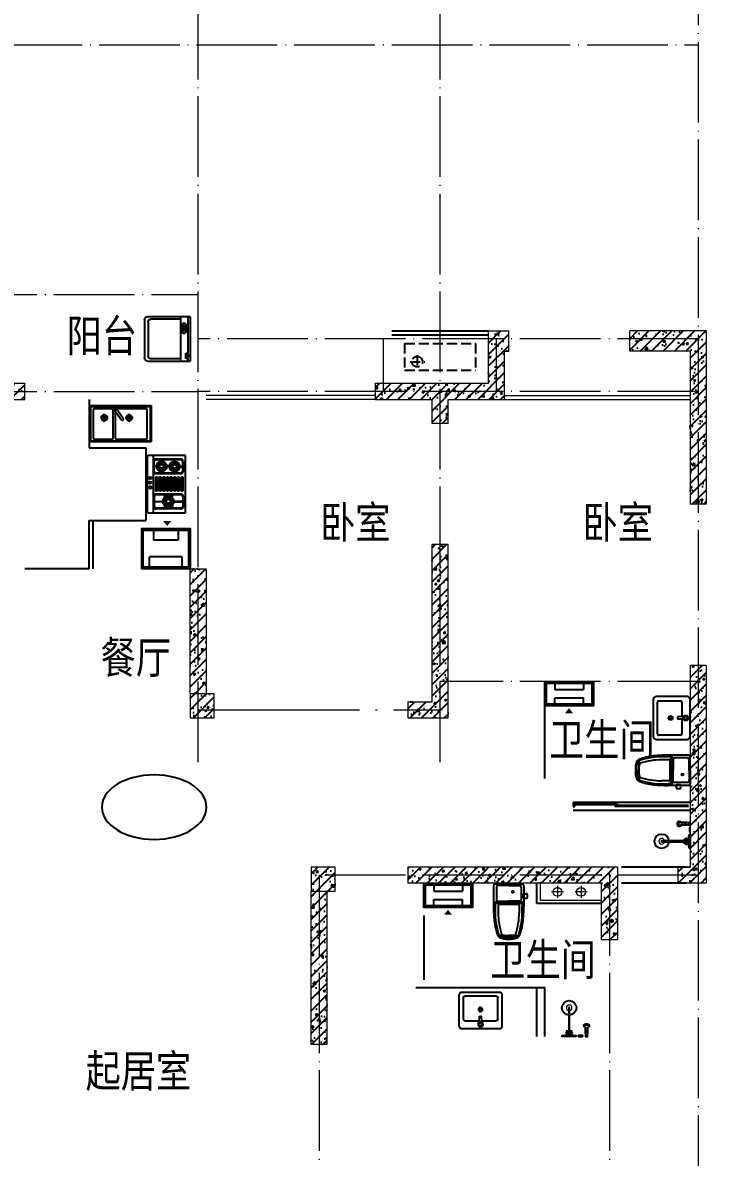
# Model space of a CAD drawing. Extents: x -23790 to 70590, y -14311 to 27269.
# Drawn here: x 51074 to 59549, y 5900 to 19973 of the extents above; entities that cross this region are included whole.
import ezdxf

# ---------------------------------------------------------------- set-up
doc = ezdxf.new("R2010")
doc.units = 0
doc.header["$LTSCALE"] = 1000
doc.header["$MEASUREMENT"] = 0
doc.linetypes.add('DASH', pattern=[0.35, 0.25, -0.1])
doc.linetypes.add('DOTE', pattern=[2.4200000000000004, 2, -0.2, 0.02, -0.2])
doc.layers.get('0').update_dxf_attribs({"linetype": 'CONTINUOUS'})
for name, color, linetype, lineweight in [('DOTE', 1, 'DOTE', 0), ('WALL', 255, 'CONTINUOUS', 20), ('五金', 136, 'CONTINUOUS', 9), ('固定家具线', 243, 'CONTINUOUS', 20), ('看线', 170, 'CONTINUOUS', 0)]:
    doc.layers.add(name, color=color, linetype=linetype, lineweight=lineweight)
for name, color, linetype in [('fd', 4, 'CONTINUOUS'), ('JJ', 8, 'CONTINUOUS'), ('KT', 8, 'CONTINUOUS'), ('pm-台阶', 163, 'CONTINUOUS'), ('RAIL', 163, 'CONTINUOUS'), ('T-DESW', 35, 'CONTINUOUS'), ('WINDOW', 4, 'CONTINUOUS'), ('家具', 8, 'CONTINUOUS')]:
    doc.layers.add(name, color=color, linetype=linetype)
doc.styles.add('Arial', font='ARIAL.TTF')
doc.styles.get("Standard").update_dxf_attribs({"font": 'GBENOR', "bigfont": 'GBCBIG'})
pattern_1 = [(45, (-2782303.074117394, -249001.3196146558), (-70.71067811865474, 70.71067811865476), []), (49.99999999999999, (-2782303.074117394, -249001.3196146558), (286.9040730403014, -25.10085399303804), [30, -330]), (355, (-2782303.074117394, -249001.3196146558), (-55.50053344520001, 300.8768534800047), [24, -264]), (100.4514, (-2782279.165445394, -249003.4113506558), (231.4037526856086, 275.7758168243814), [25.49607599999999, -280.4568447999998]), (46.18420000000001, (-2782303.074117394, -248921.3196146558), (426.8964194502578, -66.20760573160723), [45, -495]), (96.6356, (-2782267.499419393, -248926.8369374558), (373.8650822194813, 389.6471483601767), [38.24411519999996, -420.6851999999997]), (351.1842, (-2782303.074117394, -248921.3196146558), (373.8647780534509, 389.6474403701299), [36, -396]), (21, (-2782263.074117394, -248941.3196146558), (238.7628208473847, -161.0475562661355), [30, -330]), (326.0000000000001, (-2782263.074117394, -248941.3196146558), (97.32613276863269, 290.0600180187412), [24, -264]), (71.4514, (-2782243.177224194, -248954.7402570558), (336.089051432596, 129.012198683981), [25.496076, -280.4568448]), (37.50000000000001, (-2782303.074117394, -249001.3196146558), (4.863942126916267, 133.1575415325246), [0, -260.8, 0, -268, 0, -265]), (7.499999999999999, (-2782303.074117394, -249001.3196146558), (105.2278149768594, 157.7646847529441), [0, -152.8, 0, -254.8, 0, -101]), (327.5, (-2782392.274117394, -249001.3196146558), (213.5289744689636, -9.02194869375192), [0, -100, 0, -312, 0, -414]), (317.5, (-2782432.274117394, -249001.3196146558), (233.2744677369545, 40.04199293292706), [0, -130, 0, -207.2, 0, -294])]

# ---------------------------------------------------------------- blocks, each defined once
blk = doc.blocks.new('A$C0032228E')
at = {"layer": 'fd'}
blk.add_lwpolyline([(302.0509690956678, -0.001261509722098708, 100, 0, 0), (302.0509690956678, 61.97923990688287, 0, 0, 0)], format="xyseb", dxfattribs=at)
at = {"layer": '家具'}
for p, q in [((123.2627702299505, 372.3351253354922), (123.2627702299505, 295.3351253354922)), ((476.7333073511254, 295.3351253354922), (123.2627702299505, 295.3351253354922)), ((476.7333073511254, 372.3351253354922), (476.7333073511254, 295.3351253354922)), ((476.7333073511254, 189.3351253354922), (123.2627702299505, 189.3351253354922)), ((123.2627702299505, 112.3351253354922), (123.2627702299505, 189.3351253354922)), ((476.7333073511254, 112.3351253354922), (476.7333073511254, 189.3351253354922))]:
    blk.add_line(p, q, dxfattribs=at)
for points in [[(599.9980387906544, 392.3351253354922), (-0.00196120934560895, 392.3351253354922), (-0.00196120934560895, 92.3351253354922), (599.9980387906544, 92.3351253354922)], [(579.9980387906544, 372.3351253354922), (19.99803879065439, 372.3351253354922), (19.99803879065439, 112.3351253354922), (579.9980387906544, 112.3351253354922)]]:
    blk.add_lwpolyline(points, close=True, dxfattribs=at)
blk = doc.blocks.new('A$C6CE46E26')
at = {"layer": 'fd'}
blk.add_lwpolyline([(-0.001959714805707335, 283.7681710887118, 100, 0, 0), (61.97854170179926, 283.7681710887118, 0, 0, 0)], format="xyseb", dxfattribs=at)
at = {"layer": '家具'}
for p, q in [((112.3344271304086, 451.7349479740369), (239.3344271304086, 451.7349479740369)), ((239.3344271304086, 148.2644108528621), (239.3344271304086, 451.7349479740369)), ((445.3344271304086, 98.26441085286206), (445.3344271304086, 501.7349479740369)), ((572.3344271304086, 501.7349479740369), (445.3344271304086, 501.7349479740369)), ((112.3344271304086, 148.2644108528621), (239.3344271304086, 148.2644108528621)), ((572.3344271304086, 98.26441085286206), (445.3344271304086, 98.26441085286206))]:
    blk.add_line(p, q, dxfattribs=at)
for points in [[(592.3344271304086, -0.0003205764223821461), (592.3344271304086, 599.9996794032049), (92.33442713040859, 599.9996794032049), (92.33442713040859, -0.0003205764223821461)], [(572.3344271304086, 19.99967942357762), (572.3344271304086, 579.9996794032049), (112.3344271304086, 579.9996794032049), (112.3344271304086, 19.99967942357762)]]:
    blk.add_lwpolyline(points, close=True, dxfattribs=at)
blk = doc.blocks.new('A$C624F4EDD')
at = {"layer": 'KT', "linetype": 'DASH', "ltscale": 0.5}
for p, q in [((880.0008663218468, 329.9998122115503), (0.0008664336055517197, 329.9998122115503)), ((0.0008664336055517197, 329.9998122115503), (0.0008664336055517197, -0.0001877814647741616)), ((880.0008663218468, 329.9998122115503), (880.0008663218468, -0.0001877814647741616)), ((723.8489981023595, 185.5813080681182), (723.8489981023595, 17.03478084830567)), ((810.765813549282, 103.1893635445667), (627.5173917012289, 103.1893635445667)), ((880.0008663218468, -0.0001877814647741616), (0.0008664336055517197, -0.0001877814647741616))]:
    blk.add_line(p, q, dxfattribs=at)
at = {"layer": 'KT', "linetype": 'DASH', "ltscale": 0.5, "extrusion": (0, 0, -1)}
blk.add_ellipse((723.8489981023595, 103.189363545076), major_axis=(-0.103478704072158, 65.52282104418062), ratio=0.999999999895729, start_param=-1.569217050805507, end_param=4.71396825637408, dxfattribs=at)
blk = doc.blocks.new('A$C6EA5130D')
at = {"layer": '五金', "lineweight": -3}
for p, q in [((84.50004582514521, 353.3769813540857), (84.50004582514521, 30.00003310502507)), ((94.50004582514521, 30.00003310502507), (94.50004582514521, 353.3769813540857)), ((68.00004582514521, 25.00003310502507), (68.00004582514521, 15.00003310502507)), ((111.0000458251452, 25.00003310502507), (111.0000458251452, 15.00003310502507)), ((290.5000458251452, 38.33336643897928), (290.5000458251452, 113.117124465527)), ((320.5000458251452, 60.33336643897928), (290.5000458251452, 60.33336643897928)), ((320.5000458251452, 38.33336643897928), (320.5000458251452, 113.1171244645957))]:
    blk.add_line(p, q, dxfattribs=at)
at = {"layer": '五金', "color": 8}
for p, q in [((74.50004582514521, 22.00003310502507), (74.50004582514521, 15.00003310502507)), ((104.5000458251452, 25.00003310502507), (104.5000458251452, 15.00003310502507))]:
    blk.add_line(p, q, dxfattribs=at)
at = {"layer": '五金', "lineweight": -3}
for points in [[(174.5000458251452, 3.310502506792545e-05), (4.500045825145207, 3.310502506792545e-05), (4.500045825145207, 10.00003310502507), (34.25004582514521, 15.00003310502507), (79.50004582514521, 15.00003310502507)], [(61.50004582514521, 45.50003310502507), (51.50004582514521, 45.50003310502507), (51.50004582514521, 49.50003310502507), (61.50004582514521, 49.50003310502507)], [(74.50004582514521, 25.00003310502507), (61.50004582514521, 25.00003310502507), (61.50004582514521, 70.00003310502507), (84.50004582514521, 70.00003310502507)], [(94.50004582514521, 70.00003310502507), (117.5000458251452, 70.00003310502507), (117.5000458251452, 25.00003310502507), (104.5000458251452, 25.00003310502507)], [(99.50004582514521, 15.00003310502507), (144.7500458251452, 15.00003310502507), (174.5000458251452, 10.00003310502507), (174.5000458251452, 3.310502506792545e-05)], [(117.5000458251452, 49.50003310502507), (127.5000458251452, 49.50003310502507), (127.5000458251452, 45.50003310502507), (117.5000458251452, 45.50003310502507)], [(293.8333791586338, 28.9052760230843), (293.8333791586338, 3.310502506792545e-05), (317.1667124916567, 3.310502506792545e-05), (317.1667124916567, 28.9052760230843)]]:
    blk.add_lwpolyline(points, dxfattribs=at)
for points in [[(58.50004582514521, 3.310502506792545e-05), (58.50004582514521, 10.00003310502507), (120.5000458251452, 10.00003310502507), (120.5000458251452, 3.310502506792545e-05)], [(260.5000458251452, 3.310502506792545e-05), (260.5000458251452, 10.00003310502507), (204.5000458251452, 10.00003310502507), (204.5000458251452, 3.310502506792545e-05)]]:
    blk.add_lwpolyline(points, close=True, dxfattribs=at)
at = {"layer": '五金', "color": 8}
for points in [[(79.50004582514521, 22.00003310502507), (74.50004582514521, 22.00003310502507), (74.50004582514521, 50.00003310502507), (84.50004582514521, 50.00003310502507)], [(94.50004582514521, 50.00003310502507), (104.5000458251452, 50.00003310502507), (104.5000458251452, 22.00003310502507), (99.50004582514521, 22.00003310502507)]]:
    blk.add_lwpolyline(points, dxfattribs=at)
blk.add_lwpolyline([(79.50004582514521, 10.00003310502507), (79.50004582514521, 30.00003310502507), (99.50004582514521, 30.00003310502507), (99.50004582514521, 10.00003310502507)], close=True, dxfattribs=at)
at = {"layer": '五金', "lineweight": -3}
blk.add_circle((89.50004582514521, 353.3769813543186), 89.50000000000477, dxfattribs=at)
at = {"layer": '五金', "color": 8}
for centre, radius in [((89.50004582514521, 353.3769813543186), 4.999999999999999), ((305.5000458251452, 87.33336643921211), 15), ((305.5000458251452, 38.33336643921211), 15)]:
    blk.add_circle(centre, radius, dxfattribs=at)
for centre, radius, start, end in [((89.50004582514521, 353.3769813543186), 35.00000000000433, 278.2132107071449, 261.7867892928551), ((89.50004582514521, 353.3769813543186), 8.999999999996225, 303.7489885942981, 236.2510114057019), ((305.5000458251452, 87.33336643921211), 17.00000000000621, 331.9275130704248, 208.0724869295752), ((305.5000458251452, 38.33336643921211), 16.99999999999724, 151.9275130704248, 226.6640772574769), ((305.5000458251452, 38.33336643921211), 16.99999999999724, 313.3359227425232, 28.07248692957521)]:
    blk.add_arc(centre, radius, start, end, dxfattribs=at)
at = {"layer": '五金', "lineweight": -3}
for centre, radius, start, end in [((273.8663461477263, 107.1701542059891), 17.66483569771895, 19.67326077227557, 73.58193361422542), ((337.1337455025641, 107.1701542059891), 17.66483569775225, 106.4180663857746, 160.3267392277244)]:
    blk.add_arc(centre, radius, start, end, dxfattribs=at)
at = {"layer": '五金', "lineweight": -3, "extrusion": (0, 0, -1)}
for centre, major_axis, ratio, start_param, end_param in [((305.5000458251452, 135.8014234679285), (33.5595291014366, 9.815960066140176e-12), 0.612909361112146, 2.76197227228349, 6.662805688479226), ((305.5000458251452, 126.3307592200581), (-31.40840299578781, 1.732550416985588e-11), 0.4788404488619488, -1.072899011411345, 4.214491665006937)]:
    blk.add_ellipse(centre, major_axis=major_axis, ratio=ratio, start_param=start_param, end_param=end_param, dxfattribs=at)
blk = doc.blocks.new('A$C37A63D83')
at = {"layer": '家具', "color": 8}
for p, q in [((152.1007537418045, 636.3000295269303), (127.6136158328736, 636.3000295269303)), ((136.4390372575144, 659.7000295268372), (322.5607923449716, 659.7000295268372)), ((229.4999148012721, 659.7000295268372), (136.4390372575144, 659.7000295268372)), ((161.9999148012721, 636.3000295269303), (152.1007537418045, 636.3000295269303)), ((161.9999148012721, 636.3000295269303), (229.4999148012721, 636.3000295269303)), ((296.9999148012721, 636.3000295269303), (229.4999148012721, 636.3000295269303)), ((296.9999148012721, 636.3000295269303), (306.8990758606815, 636.3000295269303)), ((306.8990758606815, 636.3000295269303), (331.3862137696124, 636.3000295269303)), ((49.4999148012721, 230.4000295270234), (49.4999148012721, 316.425438961247)), ((98.9999148012721, 250.2000295268372), (98.9999148012721, 355.5000295268837)), ((359.9999148012721, 250.2000295268372), (359.9999148012721, 355.5000295268837)), ((37.79991480126046, 171.9000295270234), (42.29991480126046, 171.9000295270234)), ((40.4999148012721, 153.1339767156169), (40.4999148012721, 161.6714980700053)), ((40.4999148012721, 136.961941073183), (40.4999148012721, 146.4845610454213)), ((49.4999148012721, 230.4000295270234), (229.4999148012721, 230.4000295270234)), ((49.4999148012721, 230.4000295270234), (90.89991480123717, 211.5000295268837)), ((49.4999148012721, 125.100029526744), (49.4999148012721, 164.7000295268372)), ((53.9999148012721, 279.0000295268837), (53.9999148012721, 280.3469408191741)), ((62.9999148012721, 274.5000295268837), (58.4999148012721, 274.5000295268837)), ((62.9999148012721, 252.9000295270234), (62.9999148012721, 274.5000295268837)), ((76.4999148012721, 36.00002952688374), (76.4999148012721, 198.0000295268837)), ((80.9999148012721, 234.9000295270234), (229.4999148012721, 234.9000295270234)), ((90.89991480123717, 211.5000295268837), (229.4999148012721, 211.5000295268837)), ((98.9999148012721, 220.5000295268837), (229.4999148012721, 220.5000295268837)), ((229.4999148012721, 246.600029526744), (102.5999148012488, 246.600029526744)), ((110.6999148012255, 246.600029526744), (229.4999148012721, 246.600029526744)), ((229.4999148012721, 246.600029526744), (356.3999148012372, 246.600029526744)), ((348.2999148012605, 246.600029526744), (229.4999148012721, 246.600029526744)), ((377.9999148012721, 234.9000295270234), (229.4999148012721, 234.9000295270234)), ((409.4999148012721, 230.4000295270234), (229.4999148012721, 230.4000295270234)), ((359.9999148012721, 220.5000295268837), (229.4999148012721, 220.5000295268837)), ((368.0999148012488, 211.5000295268837), (229.4999148012721, 211.5000295268837)), ((409.4999148012721, 230.4000295270234), (368.0999148012488, 211.5000295268837)), ((382.4999148012721, 36.00002952688374), (382.4999148012721, 198.0000295268837)), ((395.9999148012721, 252.9000295270234), (395.9999148012721, 274.5000295268837)), ((395.9999148012721, 274.5000295268837), (400.4999148012721, 274.5000295268837)), ((37.79991480126046, 117.9000295270234), (42.29991480126046, 117.9000295270234)), ((40.4999148012721, 121.2003631880507), (40.4999148012721, 129.7378845424391)), ((229.4999148012721, 13.50002952688374), (98.9999148012721, 13.50002952688374)), ((229.4999148012721, 13.50002952688374), (359.9999148012721, 13.50002952688374))]:
    blk.add_line(p, q, dxfattribs=at)
at = {"layer": '家具'}
for p, q in [((409.4999148012721, 230.4000295270234), (409.4999148012721, 316.425438961247)), ((-8.519872790202498e-05, 125.100029526744), (-8.519872790202498e-05, 164.7000295268372)), ((37.79991480126046, 171.9000295270234), (7.199914801225532, 171.9000295270234)), ((40.4999148012721, 170.1148996076081), (40.4999148012721, 274.5000295268837)), ((404.9999148012721, 279.0000295268837), (404.9999148012721, 280.3469408191741)), ((418.4999148012721, 22.50002952688374), (418.4999148012721, 274.5000295268837)), ((37.79991480126046, 117.9000295270234), (7.199914801225532, 117.9000295270234)), ((40.4999148012721, 22.50002952688374), (40.4999148012721, 122.0254508883227)), ((229.4999148012721, 2.952688373625278e-05), (62.9999148012721, 2.952688373625278e-05)), ((229.4999148012721, 2.952688373625278e-05), (395.9999148012721, 2.952688373625278e-05))]:
    blk.add_line(p, q, dxfattribs=at)
at = {"layer": '家具', "color": 8}
blk.add_circle((176.3999148012372, 94.50002952688374), 11.40815247663667, dxfattribs=at)
at = {"layer": '家具'}
for centre, radius, start, end in [((978.5752481516101, 321.0035639356356), 938.6165597252316, 160.4626847715381, 171.8237832143648), ((106.7233157488517, 630.3817419696134), 13.5, 147.2648599332605, 160.4628876722276), ((159.0709521270473, 596.7298013290856), 75.73124732212365, 123.7472799386984, 147.2648599332605), ((216.6116329429788, 423.2266309955157), 256.5972770785842, 87.12095541051788, 112.8427031656681), ((242.3881966600311, 423.2266309971455), 256.5972770769422, 67.15729683433189, 92.87904458948212), ((299.9288774754386, 596.7298013290856), 75.73124732212365, 32.73514006673945, 56.25272006130158), ((345.6855697206338, 630.4244115615729), 13.5, 21.34013003288133, 45.04566712631767), ((352.2765138536342, 630.3817419696134), 13.5, 19.53711232777241, 32.73514006673945), ((-519.6396762194927, 320.9842891751323), 938.6835635739402, 8.177325260295653, 19.53711232777241), ((7035.208603792184, 14.98959507793188), 6999.521077147583, 176.3999436581838, 177.8752458939346), ((-6576.20877428423, 14.98959507164545), 6999.521077242298, 2.12475410606543, 3.600056341816249), ((7.199914801225532, 164.7000295268372), 7.2, 90, 180), ((7.199914801225532, 125.100029526744), 7.2, 180, 270), ((62.9999148012721, 22.50002952688374), 22.5, 180, 270), ((395.9999148012721, 22.50002952688374), 22.5, 270, 0)]:
    blk.add_arc(centre, radius, start, end, dxfattribs=at)
at = {"layer": '家具', "color": 8}
for centre, radius, start, end in [((823.7508881162503, 352.8633589835372), 776.2321552453669, 158.6598699671187, 172.4763211694518), ((941.9396441477584, 340.4295066338964), 881.4089537639704, 161.7058674216662, 184.2897365588694), ((933.3272812163341, 352.8506166220177), 834.3315730198825, 161.5027389388472, 179.8180574219362), ((113.3142598819104, 630.4244115615729), 13.5, 134.9543328736823, 158.6598699671187), ((346.9627069511916, 396.4032121344935), 344.1924834331063, 131.9223344244035, 134.9543328736823), ((129.6475210207282, 611.0890765476506), 25.2928630336992, 94.612373994388, 166.252944387225), ((137.9694760293933, 625.7264006889891), 34.00808285177626, 87.42069238923386, 128.0686508600281), ((159.1683585894061, 611.8394187474623), 18, 109.1812518657565, 161.5027389388472), ((214.3712326320237, 386.4469987142365), 249.9794124911297, 86.59247159344724, 104.1515650265491), ((244.6285969704622, 386.4469987142365), 249.9794124911297, 75.8484349734509, 93.40752840655277), ((299.8314710130799, 611.8394187474623), 18, 18.49726106115282, 70.8187481342435), ((-474.3274516138481, 352.8506166220177), 834.3315730198825, 0.1819425780638058, 18.49726106115282), ((321.0303535730927, 625.7264006889891), 34.00808285177626, 51.93134913997194, 92.57930761076615), ((329.3523085817578, 611.0890765476506), 25.2928630336992, 13.747055612775, 85.387626005612), ((112.0371226512943, 396.4032121347263), 344.1924834331063, 45.04566712631767, 48.07766557559649), ((-482.9398145452142, 340.4295066341292), 881.4089537639704, 355.7102634411307, 18.29413257833378), ((-364.7510585137643, 352.8633589835372), 776.2321552453669, 7.523678830548216, 21.34013003288133), ((545.4996629294474, 366.854838747764), 499.0547252698382, 169.8851197815391, 189.9822750434475), ((-86.49983332696138, 366.8548387479968), 499.0547252698382, 350.0177249565525, 10.11488021846093), ((42.29991480126046, 164.7000295268372), 7.2, 0, 90), ((58.4999148012721, 279.0000295268837), 4.5, 180, 270), ((80.9999148012721, 252.9000295270234), 18, 180, 270), ((98.9999148012721, 198.0000295268837), 22.5, 90, 180), ((102.5999148012488, 250.2000295268372), 3.6, 180, 270), ((356.3999148012372, 250.2000295268372), 3.6, 270, 0), ((359.9999148012721, 198.0000295268837), 22.5, 0, 90), ((377.9999148012721, 252.9000295270234), 18, 270, 0), ((400.4999148012721, 279.0000295268837), 4.5, 270, 0), ((42.29991480126046, 125.100029526744), 7.2, 270, 0), ((98.9999148012721, 36.00002952688374), 22.5, 180, 270), ((359.9999148012721, 36.00002952688374), 22.5, 270, 0)]:
    blk.add_arc(centre, radius, start, end, dxfattribs=at)
blk = doc.blocks.new('dfdsf')
at = {"layer": '家具'}
for p, q in [((-6118.831913608177, -27345.44864588381), (-6118.831913608177, -27726.44864588381)), ((-5626.473608758264, -27307.3486458838), (-6080.731913608171, -27307.3486458838)), ((-5588.373608758258, -27726.44864588381), (-5588.373608758258, -27345.44864588381)), ((-6080.731913608171, -27764.54864588381), (-5626.473608758264, -27764.54864588381))]:
    blk.add_line(p, q, dxfattribs=at)
at = {"layer": '家具', "color": 8}
for p, q in [((-6068.03191360816, -27694.69864588381), (-6068.03191360816, -27427.9986458838)), ((-6048.981913608171, -27408.94864588381), (-5869.201593039608, -27408.94864588381)), ((-5872.406503072321, -27363.95664026488), (-5885.871040426886, -27363.95664026488)), ((-5866.874092104343, -27350.63551101041), (-5876.377111874863, -27341.09683283082)), ((-5866.710719794231, -27377.43855889999), (-5876.096491956057, -27387.09262784412)), ((-5870.084983734348, -27391.69791249819), (-5866.302761183229, -27465.55664026488)), ((-5853.602761183218, -27345.15289837577), (-5853.602761183218, -27331.68836102118)), ((-5853.602761183218, -27382.76038215398), (-5853.602761183218, -27396.22491950855)), ((-5837.120538632058, -27391.69791249819), (-5840.902761183206, -27465.55664026488)), ((-5831.109767354174, -27340.81993622227), (-5840.495539516, -27350.4740051664)), ((-5830.828410491573, -27386.81644769893), (-5840.331430262093, -27377.27776951935)), ((-5838.003929326798, -27408.94864588381), (-5658.223608758264, -27408.94864588381)), ((-5834.799019294114, -27363.95664026488), (-5821.334481939521, -27363.95664026488)), ((-5639.173608758247, -27427.9986458838), (-5639.173608758247, -27694.69864588381)), ((-5866.302761183229, -27465.55664026488), (-5840.902761183206, -27465.55664026488)), ((-5658.223608758264, -27713.7486458838), (-6048.981913608171, -27713.7486458838))]:
    blk.add_line(p, q, dxfattribs=at)
for centre, radius in [((-5853.602761183218, -27363.95664026488), 32.26827924368117), ((-5853.602761183218, -27363.95664026488), 18.80374188911082), ((-5854.571620082796, -27548.64864588382), 25.4), ((-5854.571620082796, -27548.64864588382), 15.95985148249019)]:
    blk.add_circle(centre, radius, dxfattribs=at)
at = {"layer": '家具'}
for centre, start, end in [((-6080.731913608171, -27345.44864588381), 90, 180), ((-5626.473608758264, -27345.44864588381), 0, 90), ((-6080.731913608171, -27726.44864588381), 180, 270), ((-5626.473608758264, -27726.44864588381), 270, 0)]:
    blk.add_arc(centre, 38.09999999999999, start, end, dxfattribs=at)
at = {"layer": '家具', "color": 8}
for centre, start, end in [((-6048.981913608171, -27427.9986458838), 90, 180), ((-5658.223608758264, -27427.9986458838), 0, 90), ((-6048.981913608171, -27694.69864588381), 180, 270), ((-5658.223608758264, -27694.69864588381), 270, 0)]:
    blk.add_arc(centre, 19.05, start, end, dxfattribs=at)
blk = doc.blocks.new('ddfdf')
at = {"layer": '家具'}
for p, q in [((15801.22047886996, -30110.33075532416), (15800.73663333491, -30821.87117318355)), ((16259.83254858754, -30110.6426102753), (15801.22047886996, -30110.33075532416)), ((16269.8257486165, -30120.64260796332), (16269.8257486165, -30812.18335021241)), ((15800.73663333491, -30821.87117318355), (16259.81894864546, -30822.18334790046))]:
    blk.add_line(p, q, dxfattribs=at)
at = {"layer": '家具', "color": 251}
for p, q in [((16201.47471839342, -30822.14367398366), (16201.95856392848, -30110.60325612428)), ((15826.13972583385, -30314.35733110219), (15826.22523154415, -30188.61313293988)), ((15828.77924500428, -30247.7031957914), (15828.77613383875, -30252.27845766125)), ((15828.77613383875, -30252.27845766125), (15946.58532782479, -30252.35856759045)), ((15946.58843899032, -30247.7833057206), (15828.77924500428, -30247.7031957914)), ((15834.13972398426, -30314.362771079), (15834.22522969456, -30188.61857291669)), ((15856.24018454449, -30166.63353793937), (16162.68054026373, -30166.84191654183)), ((15856.24562452129, -30158.63353978892), (16162.68598024057, -30158.84191839138)), ((15946.58532782479, -30252.35856759045), (15946.58843899032, -30247.7833057206)), ((15952.10978383189, -30158.79979407729), (15956.89730725183, -30157.24783182231)), ((15968.02960611756, -30207.90957222402), (15952.10978383189, -30158.79979407729)), ((15956.89730725183, -30157.24783182231), (15972.81712953748, -30206.3576099691)), ((15972.81712953748, -30206.3576099691), (15968.02960611756, -30207.90957222402)), ((16062.03627514632, -30157.31932603248), (16046.04967858482, -30206.40740790183)), ((16046.04967858482, -30206.40740790183), (16050.8350869181, -30207.96587972413)), ((16050.8350869181, -30207.96587972413), (16066.82168347959, -30158.87779785483)), ((16066.82168347959, -30158.87779785483), (16062.03627514632, -30157.31932603248)), ((16072.21889501713, -30252.44399807198), (16072.22200618267, -30247.86873620213)), ((16190.02808900317, -30252.52410800118), (16072.21889501713, -30252.44399807198)), ((16072.22200618267, -30247.86873620213), (16190.03120016869, -30247.94884613133)), ((16184.66557524111, -30188.85687139173), (16184.58006953081, -30314.60106955408)), ((16190.03120016869, -30247.94884613133), (16190.02808900317, -30252.52410800118)), ((16192.66557339151, -30188.86231136855), (16192.58006768121, -30314.60650953089)), ((15832.30939762758, -30555.69794555829), (15832.42922585135, -30379.47925956306)), ((15832.42922585135, -30379.47925956306), (15849.08552759684, -30379.49058580262)), ((15849.08552759684, -30379.49058580262), (15848.96569937306, -30555.70927179785)), ((16162.55967470406, -30344.58610268185), (15856.11931898478, -30344.37772407936)), ((16162.56511468087, -30336.58610453145), (15856.12475896161, -30336.37772592896)), ((15877.64456283998, -30555.72877334643), (15877.76439106376, -30379.51008735123)), ((15877.76439106376, -30379.51008735123), (15894.42069280923, -30379.52141359076)), ((15894.42069280923, -30379.52141359076), (15894.30086458546, -30555.74009958602)), ((15922.97972805239, -30555.75960113463), (15923.09955627615, -30379.54091513937)), ((15923.09955627615, -30379.54091513937), (15939.75585802163, -30379.55224137893)), ((15939.75585802163, -30379.55224137893), (15939.63602979787, -30555.77092737419)), ((15967.97021230725, -30295.25376274667), (15951.98361574577, -30344.34184461599)), ((15951.98361574577, -30344.34184461599), (15956.76902407904, -30345.90031643835)), ((15956.76902407904, -30345.90031643835), (15972.75562064051, -30296.81223456899)), ((15972.75562064051, -30296.81223456899), (15967.97021230725, -30295.25376274667)), ((15968.31489326477, -30555.7904289228), (15968.43472148855, -30379.57174292754)), ((15968.43472148855, -30379.57174292754), (15985.09102323404, -30379.5830691671)), ((15985.09102323404, -30379.5830691671), (15984.97119501028, -30555.80175516236)), ((16013.65005847719, -30555.82125671094), (16013.76988670095, -30379.60257071568)), ((16013.76988670095, -30379.60257071568), (16030.42618844645, -30379.61389695524)), ((16030.42618844645, -30379.61389695524), (16030.30636022268, -30555.8325829505)), ((16045.98816968787, -30296.86203250175), (16050.77569310779, -30295.31007024675)), ((16061.90799197353, -30345.97181064851), (16045.98816968787, -30296.86203250175)), ((16050.77569310779, -30295.31007024675), (16066.69551539348, -30344.41984839353)), ((16058.9852236896, -30555.85208449909), (16059.10505191336, -30379.63339850385)), ((16059.10505191336, -30379.63339850385), (16075.76135365885, -30379.64472474344)), ((16066.69551539348, -30344.41984839353), (16061.90799197353, -30345.97181064851)), ((16075.76135365885, -30379.64472474344), (16075.64152543508, -30555.86341073865)), ((16104.320388902, -30555.88291228726), (16104.44021712576, -30379.66422629202)), ((16104.44021712576, -30379.66422629202), (16121.09651887125, -30379.67555253155)), ((16121.09651887125, -30379.67555253155), (16120.97669064747, -30555.89423852682)), ((16149.65555411439, -30555.91374007543), (16149.77538233816, -30379.69505408016)), ((16149.77538233816, -30379.69505408016), (16166.43168408364, -30379.70638031972)), ((16166.43168408364, -30379.70638031972), (16166.31185585988, -30555.92506631499)), ((15830.6022156119, -30750.14453292839), (15830.68772132219, -30624.40033476608)), ((15848.96569937306, -30555.70927179785), (15832.30939762758, -30555.69794555829)), ((15838.60221376231, -30750.14997290523), (15838.68771947261, -30624.40577474292)), ((15860.70267432253, -30602.4207397656), (16167.14303004179, -30602.629118368)), ((15860.70811429936, -30594.42074161515), (16167.14847001863, -30594.62912021758)), ((15894.30086458546, -30555.74009958602), (15877.64456283998, -30555.72877334643)), ((15939.63602979787, -30555.77092737419), (15922.97972805239, -30555.75960113463)), ((15937.1669869261, -30594.52794525784), (15937.12637536677, -30654.25106717492)), ((15937.12637536677, -30654.25106717492), (15941.70163723665, -30654.25417834049)), ((15941.74224879594, -30594.53105642341), (15937.1669869261, -30594.52794525784)), ((15941.70163723665, -30654.25417834049), (15941.74224879594, -30594.53105642341)), ((15984.97119501028, -30555.80175516236), (15968.31489326477, -30555.7904289228)), ((16030.30636022268, -30555.8325829505), (16013.65005847719, -30555.82125671094)), ((16075.64152543508, -30555.86341073865), (16058.9852236896, -30555.85208449909)), ((16094.9205081432, -30594.63521722017), (16094.87989658389, -30654.35833913722)), ((16094.87989658389, -30654.35833913722), (16099.45515845375, -30654.36145030276)), ((16099.49577001306, -30594.63832838571), (16094.9205081432, -30594.63521722017)), ((16099.45515845375, -30654.36145030276), (16099.49577001306, -30594.63832838571)), ((16120.97669064747, -30555.89423852682), (16104.320388902, -30555.88291228726)), ((16166.31185585988, -30555.92506631499), (16149.65555411439, -30555.91374007543)), ((16189.12806501915, -30624.64407321793), (16189.04255930885, -30750.3882713803)), ((16197.12806316956, -30624.64951319477), (16197.04255745926, -30750.39371135712)), ((15828.55599031564, -30681.58954124071), (15828.55287915009, -30686.16480311059)), ((15828.55287915009, -30686.16480311059), (15904.26455170971, -30686.21628684053)), ((15904.26766287526, -30681.64102497065), (15828.55599031564, -30681.58954124071)), ((16167.0221644821, -30780.37330450807), (15860.58180876285, -30780.16492590556)), ((16167.02760445893, -30772.37330635762), (15860.58724873966, -30772.16492775513)), ((15904.26455170971, -30686.21628684053), (15904.26766287526, -30681.64102497065)), ((15937.04091610261, -30779.92696192159), (15937.08152766193, -30720.20384000457)), ((15941.61617797248, -30779.93007308713), (15937.04091610261, -30779.92696192159)), ((15937.08152766193, -30720.20384000457), (15941.65678953177, -30720.20695117011)), ((15941.65678953177, -30720.20695117011), (15941.61617797248, -30779.93007308713)), ((15968.1876466555, -30683.81788342999), (15968.18453548996, -30688.39314529984)), ((15968.18453548996, -30688.39314529984), (16063.08249315563, -30688.45767565109)), ((16063.08560432116, -30683.88241378125), (15968.1876466555, -30683.81788342999)), ((16063.08249315563, -30688.45767565109), (16063.08560432116, -30683.88241378125)), ((16094.79443731972, -30780.0342338839), (16094.83504887903, -30720.31111196688)), ((16099.36969918958, -30780.03734504944), (16094.79443731972, -30780.0342338839)), ((16094.83504887903, -30720.31111196688), (16099.41031074889, -30720.31422313242)), ((16099.41031074889, -30720.31422313242), (16099.36969918958, -30780.03734504944)), ((16125.59691891969, -30689.56698637997), (16125.60003008523, -30684.99172451012)), ((16199.17672794539, -30689.61702044855), (16125.59691891969, -30689.56698637997)), ((16125.60003008523, -30684.99172451012), (16199.17983911092, -30685.04175857871)), ((16199.17983911092, -30685.04175857871), (16199.17672794539, -30689.61702044855))]:
    blk.add_line(p, q, dxfattribs=at)
for centre, radius in [((16012.87678350645, -30252.92774057665), 70.09326768931929), ((16012.87678350645, -30252.92774057665), 47.27171990812843), ((16012.87678350645, -30252.92774057665), 41.77171990812843), ((16012.87678350645, -30252.92774057665), 25.27171990812844), ((16235.44661092224, -30425.80481278154), 16.15891210973495), ((16237.74673690559, -30542.49174586008), 16.15891210973495), ((16240.16507174894, -30485.34141980094), 16.15891210973495), ((15935.7753947958, -30685.09315712936), 63.72115244483573), ((15935.7753947958, -30685.09315712936), 42.97429082557129), ((15935.7753947958, -30685.09315712936), 37.97429082557129), ((15935.7753947958, -30685.09315712936), 22.97429082557131), ((16095.65932884606, -30687.33527081198), 63.72115244483573), ((16095.65932884606, -30687.33527081198), 42.97429082557129), ((16095.65932884606, -30687.33527081198), 37.97429082557129), ((16095.65932884606, -30687.33527081198), 22.97429082557131)]:
    blk.add_circle(centre, radius, dxfattribs=at)
at = {"layer": '家具'}
for centre, start, end in [((16259.8257486165, -30120.64260796335), 0, 89.96103903299782), ((16259.8257486165, -30812.18335021244), 269.9610390329979, 0)]:
    blk.add_arc(centre, 9.999999999999995, start, end, dxfattribs=at)
at = {"layer": '家具', "color": 251}
for centre, radius, start, end in [((15856.22522460821, -30188.63353285295), 30.00000000000049, 89.96103903299782, 179.9610390329979), ((15856.2252246082, -30188.63353285298), 21.99999999998268, 89.96103903299782, 179.9610390329979), ((16162.66558032746, -30188.84191145547), 22.00000000001177, 359.9610390329979, 89.96103903299782), ((16162.66558032746, -30188.84191145544), 29.99999999998959, 359.9610390329979, 89.96103903299782), ((15856.13971889789, -30314.37773101529), 29.99999999998959, 179.9610390329979, 269.9610390329979), ((15856.13971889789, -30314.37773101529), 21.99999999999721, 179.9610390329979, 269.9610390329979), ((16162.58007461715, -30314.58610961775), 30.0000000000005, 269.9610390329979, 359.9610390329979), ((16162.58007461717, -30314.58610961775), 21.99999999998994, 269.9610390329979, 359.9610390329979), ((15860.68771438625, -30624.42073467921), 30.00000000000779, 89.96103903299782, 179.9610390329979), ((15860.68771438625, -30624.42073467924), 22.00000000000087, 89.96103903299782, 179.9610390329979), ((16167.12807010549, -30624.62911328164), 22.00000000001177, 359.9610390329979, 89.96103903299782), ((16167.12807010549, -30624.62911328164), 30.00000000001871, 359.9610390329979, 89.96103903299782), ((15860.60220867595, -30750.16493284149), 30.00000000000414, 179.9610390329979, 269.9610390329979), ((15860.60220867593, -30750.16493284149), 21.99999999998265, 179.9610390329979, 269.9610390329979), ((16167.04256439523, -30750.37331144401), 29.99999999998596, 269.9610390329979, 359.9610390329979), ((16167.04256439523, -30750.37331144401), 21.99999999998994, 269.9610390329979, 359.9610390329979)]:
    blk.add_arc(centre, radius, start, end, dxfattribs=at)
blk = doc.blocks.new('A$C1BE601A8')
at = {"layer": '家具'}
for p, q in [((-3.331544576212764e-06, 0.0001285528123844415), (-3.331544576212764e-06, 450.0001285528124)), ((-3.331544576212764e-06, 450.0001285528124), (756.9591153254441, 450.0001285527833)), ((756.9591153254441, 450.0001285527833), (756.9591153254441, 0.000128552783280611)), ((756.9591153254441, 0.000128552783280611), (-3.331544576212764e-06, 0.0001285528123844415))]:
    blk.add_line(p, q, dxfattribs=at)
at = {"layer": '家具', "color": 251}
for p, q in [((9.999996668455424, 10.00012855281238), (9.999996668455424, 440.0001285528124)), ((9.999996668455424, 440.0001285528124), (746.9591153254441, 440.0001285527833)), ((315.0162760930616, 426.5923377163417), (293.2995176712066, 411.4024486967828)), ((411.7544574448621, 288.2871985620586), (315.0162760930616, 426.5923377163417)), ((746.9591153254441, 440.0001285527833), (746.9591153254441, 10.00012855278328)), ((40.70540845508367, 393.4111159972381), (40.70540845507639, 50.34339343028842)), ((272.9981059508646, 408.4111159972672), (55.70540845508367, 408.4111159972381)), ((225.9020207491194, 299.6289963350573), (129.8652481655372, 299.6289963350282)), ((177.7081585571068, 248.1342476330756), (177.7081585571068, 348.3190406120848)), ((287.9981059508573, 50.34339343031752), (287.9981059508646, 393.4111159972672)), ((293.2995176712066, 411.4024486967828), (390.037699023007, 273.0973095424706)), ((310.5429994659862, 393.4111159972381), (310.5429994659789, 50.34339343028842)), ((694.6191676114468, 408.4111159972381), (325.5429994659862, 408.4111159972381)), ((534.2878390472688, 299.6289963350282), (438.2510664636866, 299.6289963350573)), ((486.0939768552562, 248.1342476331047), (486.0939768552562, 348.3190406121139)), ((709.6191676114395, 50.34339343028842), (709.6191676114468, 393.4111159972381)), ((746.9591153254441, 10.00012855278328), (9.999996668455424, 10.00012855281238)), ((55.70540845507639, 35.34339343028842), (272.9981059508573, 35.34339343031752)), ((325.5429994659789, 35.34339343028842), (694.6191676114395, 35.34339343028842))]:
    blk.add_line(p, q, dxfattribs=at)
for centre, radius in [((177.7081585571068, 299.6289963350282), 36.13484355663392), ((177.7081585571068, 299.6289963350282), 27.13484355663391), ((486.0939768552562, 299.6289963350573), 36.13484355663392), ((486.0939768552562, 299.6289963350573), 27.13484355663391)]:
    blk.add_circle(centre, radius, dxfattribs=at)
for centre, radius, start, end in [((304.1578968821341, 418.9973932065768), 21.70012077171123, 342.6067890372002, 267.335304146412), ((55.70540845508367, 393.4111159972381), 15, 90, 180), ((272.9981059508646, 393.4111159972672), 15, 0, 90), ((325.5429994659862, 393.4111159972381), 15, 90, 180), ((400.8960782339345, 280.6922540522355), 13.25094642638578, 214.971046591628, 34.97104659162806), ((694.6191676114468, 393.4111159972381), 15, 0, 90), ((55.70540845507639, 50.34339343028842), 15, 180, 270), ((272.9981059508573, 50.34339343031752), 15, 270, 0), ((325.5429994659789, 50.34339343028842), 15, 180, 270), ((694.6191676114395, 50.34339343028842), 15, 270, 0)]:
    blk.add_arc(centre, radius, start, end, dxfattribs=at)
blk = doc.blocks.new('_E20')
for p, q in [((345, 0), (-345, 0)), ((-302.4353001085619, -35.83518351358725), (-345, -35.83518351358725)), ((-307.2702440595531, -144.2591847427593), (-307.2702440595531, -610.9635392652508)), ((-302.4353001085619, -34.99553397357704), (-302.4353001085619, -65.61750891554402)), ((-302.4353001085619, -65.61750891554402), (-219.2787734230078, -65.61750891554402)), ((-219.2787734230078, -65.61750891554402), (-219.2787734230078, -34.99553397357704)), ((345, -35.83518351358725), (-219.2787734230078, -35.83518351358725)), ((123.012313463325, -86.85246989288316), (123.1308182920857, -98.56345711686299)), ((133.4771477720733, -96.32858660580678), (133.4771477720733, -112.9488374002412)), ((198.1455573035291, -96.32858660580678), (133.4771477720733, -96.32858660580678)), ((133.4771477720733, -112.9488374002412), (198.1455573035291, -112.9488374002412)), ((198.1455573035291, -112.9488374002412), (198.1455573035291, -96.32858660580678)), ((214.7741682943033, -88.0287735806869), (214.7741682943033, -98.54462004506422)), ((307.2702440595549, -144.2591847427593), (307.2702440595549, -610.9635392652526)), ((267.2702440595549, -650.9635392652526), (-267.2702440595531, -650.9635392652508))]:
    blk.add_line(p, q)
at = {"linetype": 'Continuous'}
for p, q in [((-345, -655.8351835135909), (-345, 0)), ((345, 0), (345, -655.8351835135873)), ((-345, -144.6659197755616), (345, -144.6659197755616)), ((295, -705.8351835135873), (-295, -705.8351835135909))]:
    blk.add_line(p, q, dxfattribs=at)
blk.add_lwpolyline([(83.30959542153869, -94.43403726050383, 0.1851580092270577), (88.19442312496722, -107.1727753504947, 0.102041767147919), (107.6636818951683, -121.5201022012043, 0.06086153838468337), (132.7173477212091, -129.548957676232, 0.04717313288960092), (166.4596477590167, -132.7395176509635, 0.04717313288963489), (200.2019477968224, -129.5489576762302, 0.06086153838472677), (225.255613622865, -121.5201022012043, 0.1020417671479031), (244.7248723930625, -107.1727753504983, 0.1851580092270727), (249.6097000964928, -94.43403726050383, 0.1851580092270577), (244.7248723930643, -81.69529917051295, 0.1020417671479417), (225.255613622865, -67.34797231980338, 0.06086153838468446), (200.2019477968297, -59.31911684477745, 0.04717313288962478), (166.4596477590167, -56.12855687004412, 0.04717313288958174), (132.7173477212145, -59.31911684477382, 0.0608615383846819), (107.6636818951683, -67.34797231980338, 0.102041767147903), (88.19442312497085, -81.69529917050932, 0.1851580092271371)], format="xyb", close=True)
for points in [[(214.7741682943033, -88.0287735806869, 0.2590339714206403), (212.8733838579064, -84.60597066564151, 0.07627618954556756), (201.3533039680351, -79.6715881287655, 0.03651481991211369), (187.8050135026824, -77.21416059959483, 0.02661499603889096), (168.9524712927905, -76.20992857131023, 0.02661499603889096), (150.0999290829004, -77.21416059959483, 0.03651481991211369), (136.5516386175459, -79.6715881287655, 0.07627618954557523), (125.0315587276727, -84.60597066564333, 0.2590339714203898), (123.1307742912795, -88.0287735806869, 0.07846216763068087), (123.3269377951219, -89.27112939397375, 0.05676245743015501)], [(214.7741682943033, -98.54462004506422, 0.2590339714206403), (212.8733838579064, -95.12181713001883, 0.07627618954556756), (201.3533039680351, -90.18743459314283, 0.03651481991211369), (187.8050135026824, -87.73000706397215, 0.02661499603889096), (168.9524712927905, -86.72577503568755, 0.02661499603889096), (150.0999290829004, -87.73000706397215, 0.03651481991211369), (136.5516386175459, -90.18743459314283, 0.07627618954557523), (125.0315587276727, -95.12181713002064, 0.2590339714203898), (123.1307742912795, -98.54462004506422, 0.2590339714202164), (125.0315587276727, -101.9674229601078, 0.05676245743015501), (133.4771477720733, -105.9800386097559, 0.03651481991203816)], [(198.1455573035291, -107.6696730792064, 0.00873594143187036), (201.3533039680351, -106.9018054969856, 0.07627618954562937), (212.8733838579083, -101.9674229601078, 0.2590339714204861), (214.7741682943033, -98.54462004506422, 0.2590339714206403)]]:
    blk.add_lwpolyline(points, format="xyb")
blk.add_circle((-258.668707116165, -34.99553397357704), 17.49659003333545)
for centre, start, end in [((-295, -655.8351835135909), 180, 270), ((295, -655.8351835135873), 270, 0)]:
    blk.add_arc(centre, 50, start, end, dxfattribs=at)
for centre, start, end in [((-267.2702440595531, -610.9635392652508), 180, 270), ((267.2702440595549, -610.9635392652526), 270, 0)]:
    blk.add_arc(centre, 40, start, end)
at = {"width": 0.8, "flags": 9}
for tag in ['XSIZE', 'YSIZE']:
    blk.add_attdef(tag, (0, 0), '', height=0.5, dxfattribs=at)
blk = doc.blocks.new('A$C5A8C3281')
at = {"layer": 'JJ', "ltscale": 0.6}
h = blk.add_hatch(dxfattribs=at)
h.set_pattern_fill('钢筋混凝土', color=256, scale=40, style=0)
h.set_pattern_definition(pattern_1)
h.paths.add_polyline_path([(23700.00000014855, 3649.999999033404), (23700.00000014063, 3399.999999033404), (24200.0000001411, 3399.999999013031), (24199.99999995297, -1250.000000986969), (24399.99999995297, -1250.000000995118), (24399.99999996508, -850.0000009951182), (25149.99999996461, -850.0000010257354), (25149.99999997299, -650.0000010257354), (24399.99999997253, -650.0000009951764), (24400.00000014901, 3649.999999004765)])
h = blk.add_hatch(dxfattribs=at)
h.set_pattern_fill('钢筋混凝土', color=256, scale=40, style=0)
h.set_pattern_definition(pattern_1)
h.paths.add_polyline_path([(31150, -1.27044040709734e-06), (30899.99999999953, -1.260312274098396e-06), (30899.99999997299, -650.0000012603123), (29499.99999997299, -650.0000012031524), (29499.99999996461, -850.0000012031524), (30199.99999996554, -850.0000012317323), (30199.99999995343, -1150.000001231674), (30399.99999995297, -1150.000001239881), (30399.99999996554, -850.0000012398814), (31099.99999996554, -850.0000012684613), (31099.99999998929, -250.0000012684613), (31149.99999998976, -250.0000012704404)])
h = blk.add_hatch(dxfattribs=at)
h.set_pattern_fill('钢筋混凝土', color=256, scale=40, style=0)
h.set_pattern_definition(pattern_1)
h.paths.add_polyline_path([(33599.99694824172, -1.370441168546677e-06), (32649.99694824172, -1.331674866378307e-06), (32649.99694823194, -250.0000013316749), (33399.99694823194, -250.0000013622339), (33399.99694815418, -2150.000001362176), (33599.99694815325, -2150.000001370441)])
h = blk.add_hatch(dxfattribs=at)
h.set_pattern_fill('钢筋混凝土', color=256, scale=40, style=0)
h.set_pattern_definition(pattern_1)
h.paths.add_polyline_path([(30399.99999989057, -2650.000001239881), (30199.99999989197, -2650.000001231791), (30199.99999981234, -4600.000001231791), (29899.99999981234, -4600.00000121945), (29899.99999980442, -4800.00000121945), (30399.99999980349, -4800.000001239881)])
h = blk.add_hatch(dxfattribs=at)
h.set_pattern_fill('钢筋混凝土', color=256, scale=40, style=0)
h.set_pattern_definition(pattern_1)
h.paths.add_polyline_path([(27399.99999987893, -2950.000001117587), (27199.99999987939, -2950.000001109322), (27199.99999981606, -4500.000001109438), (27399.99999981653, -4500.000001117529)])
h = blk.add_hatch(dxfattribs=at)
h.set_pattern_fill('钢筋混凝土', color=256, scale=40, style=0)
h.set_pattern_definition(pattern_1)
h.paths.add_polyline_path([(33599.99694807269, -4150.000001370441), (33399.99694807269, -4150.000001362234), (33399.99694797117, -6650.000001362176), (33249.99694797071, -6650.000001354609), (33249.99694796233, -6850.000001354609), (33599.99694796186, -6850.000001370441)])
h = blk.add_hatch(dxfattribs=at)
h.set_pattern_fill('钢筋混凝土', color=256, scale=40, style=0)
h.set_pattern_definition(pattern_1)
h.paths.add_polyline_path([(27499.99999981606, -4500.000001121603), (27199.99999981653, -4500.00000110938), (27199.99999980396, -4800.00000110938), (27499.99999980396, -4800.000001121603)])
h = blk.add_hatch(dxfattribs=at)
h.set_pattern_fill('钢筋混凝土', color=256, scale=40, style=0)
h.set_pattern_definition(pattern_1)
h.paths.add_polyline_path([(28999.99999972805, -6650.00000118278), (28699.99999972805, -6650.000001170556), (28699.99999971641, -6950.000001170556), (28999.99999971688, -6950.00000118278)])
h = blk.add_hatch(dxfattribs=at)
h.set_pattern_fill('钢筋混凝土', color=256, scale=40, style=0)
h.set_pattern_definition(pattern_1)
h.paths.add_polyline_path([(32499.99999972899, -6650.000001325505), (29900.00000086939, -6650.000000051223), (29900.00000086194, -6850.000000051223), (32299.9999997206, -6850.000001317356), (32299.99999969173, -7550.000001317356), (32499.99999969127, -7550.000001325505)])
h = blk.add_hatch(dxfattribs=at)
h.set_pattern_fill('钢筋混凝土', color=256, scale=40, style=0)
h.set_pattern_definition(pattern_1)
h.paths.add_polyline_path([(28899.99999971641, -6950.000001178705), (28699.99999971688, -6950.000001170556), (28699.99999962794, -8850.000000706757), (28899.99999962794, -8850.000000714965)])
at = {"layer": 'WALL'}
for p, q in [((30899.99999997299, -650.0000012603123), (30899.99999999953, -1.260312274098396e-06)), ((30899.99999999953, -1.260312274098396e-06), (31149.99999999953, -1.27044040709734e-06)), ((31149.99999998976, -250.0000012704404), (31149.99999999953, -1.27044040709734e-06)), ((33599.99694824172, -1.370441168546677e-06), (32649.99694824172, -1.331674866378307e-06)), ((32649.99694823194, -250.0000013316749), (32649.99694824172, -1.331674866378307e-06)), ((33599.99694824172, -1.370441168546677e-06), (33599.99694815418, -2150.000001370441)), ((31099.99999996508, -850.0000012684613), (31099.99999998976, -250.0000012684613)), ((31099.99999998976, -250.0000012684613), (31149.99999998976, -250.0000012704404)), ((33399.99694823194, -250.0000013622339), (32649.99694823194, -250.0000013316749)), ((33399.99694823194, -250.0000013622339), (33399.99694815418, -2150.000001362176)), ((24399.99999997299, -650.0000009951764), (25149.99999997299, -650.0000010257354)), ((25149.99999996508, -850.0000010257354), (25149.99999997299, -650.0000010257354)), ((29499.99999997299, -650.0000012031524), (30899.99999997299, -650.0000012603123)), ((29499.99999996508, -850.0000012031524), (29499.99999997299, -650.0000012031524)), ((24399.99999996508, -850.0000009951764), (25149.99999996508, -850.0000010257354)), ((29499.99999996508, -850.0000012031524), (30199.99999996508, -850.0000012317323)), ((30199.99999995297, -1150.000001231732), (30199.99999996508, -850.0000012317323)), ((30399.99999995297, -1150.000001239881), (30399.99999996508, -850.0000012398814)), ((30399.99999996508, -850.0000012398814), (31099.99999996508, -850.0000012684613)), ((30399.99999995297, -1150.000001239881), (30199.99999995297, -1150.000001231732)), ((33599.99693623325, -2150.000001370441), (33399.99694815418, -2150.000001362234)), ((30199.99999981234, -4600.000001231732), (30199.9999998915, -2650.000001231732)), ((30399.9999998915, -2650.000001239881), (30199.9999998915, -2650.000001231732)), ((30399.99999980396, -4800.000001239881), (30399.9999998915, -2650.000001239881)), ((27199.99999987939, -2950.00000110938), (27399.99999987939, -2950.000001117529)), ((27199.99999981606, -4500.00000110938), (27199.99999987939, -2950.00000110938)), ((27399.99999987939, -2950.000001117529), (27399.99999981606, -4500.000001117529)), ((33399.99694807269, -4150.000001362176), (33399.99694797071, -6650.000001362234)), ((33599.99693615176, -4150.000001370441), (33399.99694807269, -4150.000001362234)), ((33599.99694807269, -4150.000001370383), (33599.99694796233, -6850.000001370441)), ((29899.99999981234, -4600.00000121945), (30199.99999981234, -4600.000001231732)), ((29899.99999981234, -4600.00000121945), (29899.99999980396, -4800.00000121945)), ((29899.99999980396, -4800.00000121945), (30399.99999980396, -4800.000001239881)), ((32499.99999972852, -6650.000001325505), (29900.00000086986, -6650.000000051223)), ((29900.00000086986, -6650.000000051223), (29900.00000086147, -6850.000000051223)), ((32499.99999972852, -6650.000001325505), (32499.99999969173, -7550.000001325505)), ((33399.99694797071, -6650.000001362234), (33249.99694797071, -6650.000001354609)), ((33249.99694796233, -6850.000001354609), (33249.99694797071, -6650.000001354609)), ((32299.99999972014, -6850.000001317356), (29900.00000086147, -6850.000000051223)), ((32299.99999969173, -7550.000001317356), (32299.99999972014, -6850.000001317356)), ((33599.99694796233, -6850.000001370441), (33249.99694796233, -6850.000001354609)), ((28699.9999996284, -8850.000000706757), (28699.99999971641, -6950.000001170556)), ((28899.9999996284, -8850.000000714906), (28899.99999971641, -6950.000001178705)), ((32299.99999969173, -7550.000001317356), (32499.99999969173, -7550.000001325505)), ((28899.9999996284, -8850.000000714906), (28699.9999996284, -8850.000000706757))]:
    blk.add_line(p, q, dxfattribs=at)
for points in [[(27199.99999981606, -4500.00000110938), (27199.99999980396, -4800.00000110938), (27499.99999980396, -4800.000001121603), (27499.99999981606, -4500.000001121603)], [(28699.99999972852, -6650.000001170556), (28699.99999971641, -6950.000001170556), (28999.99999971641, -6950.00000118278), (28999.99999972852, -6650.00000118278)]]:
    blk.add_lwpolyline(points, close=True, dxfattribs=at)

msp = doc.modelspace()

# ---------------------------------------------------------------- linework, layer by layer
at = {"layer": 'DOTE', "linetype": 'DOTE', "ltscale": 0.5}
for p, q in [((53249.23849312334, 10800.07489165256), (53249.23849265675, 20943.0009913157)), ((56249.23849384139, 10800.07489210868), (56249.23849351263, 20943.0009913157)), ((59449.23849420786, 20943.0009913157), (59449.23849420833, -959.4990086843027)), ((59449.23849423068, 20943.0009913157), (59449.23849423115, -959.4990086843027)), ((25400.88739572676, 19700.07489077281), (59449.23849421951, 19700.07489077281)), ((50249.23849036476, 16600.07489126537), (53249.23849291379, 16600.07489116944)), ((59449.23849407375, 16050.074891845), (53249.23849293381, 16050.07489171956)), ((50249.23849112565, 15400.07489152299), (53249.23849342462, 15400.07489163871)), ((59449.23849408679, 15400.074891845), (53249.23849342462, 15400.07489163871)), ((59449.2384941599, 11800.074891845), (56249.23849381531, 11800.07489178027)), ((54749.23849431217, 9400.074891749944), (54749.23849431264, -959.4990086843027)), ((59449.23849420833, 9400.074891844997), (54749.23849431217, 9400.074891749944)), ((58349.23849431217, 9400.074891822762), (58349.23849431217, -959.4990086843027))]:
    msp.add_line(p, q, dxfattribs=at)
at = {"layer": 'DOTE', "linetype": 'DOTE'}
for p, q in [((55549.23849332497, 15400.07489037432), (55549.23849330355, 16050.07488998561)), ((56949.23849329051, 15400.07489037432), (56949.23849326863, 16050.07488994079)), ((53249.23849340134, 11450.07489167701), (56249.23849342462, 11450.07489179203))]:
    msp.add_line(p, q, dxfattribs=at)
at = {"layer": 'RAIL'}
for p, q in [((55649.23849575754, 16150.07489003512), (56849.23849568547, 16150.07489174702)), ((55649.23849575708, 16100.07489003512), (56849.23849234523, 16100.07489007133))]:
    msp.add_line(p, q, dxfattribs=at)
at = {"layer": 'T-DESW', "extrusion": (0, 0, -1)}
msp.add_ellipse((52704.04712757214, 10243.32816026855), major_axis=(649.99999984866, 1.717417655684605e-08), ratio=0.615384615599536, dxfattribs=at)
at = {"layer": 'WALL'}
for p, q in [((59299.24154645008, 9500.074891676602), (59349.23849593978, 9500.074891752156)), ((59349.24001910853, 9300.074891879805), (59299.24154645753, 9300.074891887023))]:
    msp.add_line(p, q, dxfattribs=at)
at = {"layer": 'WINDOW'}
for p, q in [((51899.23849320064, 13200.07489160454), (51099.23849320064, 13200.07489157614)), ((57549.23849342416, 10800.07489180838), (57549.23849339156, 11700.07489180838)), ((57549.23849161367, 10600.07489180838), (57549.23849158107, 11500.07489180838)), ((59349.23849132775, 10300.07489195908), (57899.23849151867, 10300.07489188237)), ((57899.23849146558, 10300.07489188237), (57899.23849146745, 10250.07489188237)), ((57919.23849146745, 10250.07489188306), (57919.23849146558, 10300.07489188306)), ((58448.42882056466, 10280.07489192439), (57919.23849146652, 10280.07489188306)), ((58448.42882056466, 10270.07489192439), (58448.42882056466, 10280.07489192439)), ((57899.23849146745, 10250.07489188237), (57919.23849146745, 10250.07489188306)), ((59349.23849133147, 10200.07489195908), (57899.23849152146, 10200.07489188237)), ((58448.42882056466, 10270.07489192439), (57919.23849146652, 10270.07489188306)), ((59299.24154395961, 9500.074891860713), (58499.23849350425, 9500.074891835393)), ((59299.24154396706, 9300.074891860713), (58499.2384935117, 9300.074891835393)), ((56049.23849349354, 8900.074891743367), (56049.23849352241, 8100.074891743367))]:
    msp.add_line(p, q, dxfattribs=at)
msp.add_lwpolyline([(59329.23849138642, 10265.07489195216), (58418.42882056466, 10265.07489192323), (58418.42882056559, 10255.07489192276), (59329.23849138642, 10255.07489195169)], dxfattribs=at)
at = {"layer": '固定家具线', "color": 251}
for p, q in [((57489.2384965669, 9300.074891443364), (57489.23849657482, 9090.074891443364)), ((57778.73957974861, 9192.052687197924), (57628.73957974861, 9192.052687192569)), ((57778.73957974861, 9192.052687197924), (57628.73957974861, 9192.052687192569)), ((57703.73957974582, 9267.052687195246), (57703.7395797514, 9117.052687195246)), ((57703.73957974582, 9267.052687195246), (57703.7395797514, 9117.052687195246)), ((58071.75743100817, 9192.052687208517), (57921.75743100817, 9192.052687203162)), ((58071.75743100817, 9192.052687208517), (57921.75743100817, 9192.052687203162)), ((57996.75743100538, 9267.05268720584), (57996.75743101096, 9117.05268720584)), ((57996.75743100538, 9267.05268720584), (57996.75743101096, 9117.05268720584)), ((57489.23849657482, 9090.074891443364), (58249.23849665724, 9090.074891473283))]:
    msp.add_line(p, q, dxfattribs=at)
for centre in [(57703.73957974861, 9192.052687195246), (57703.73957974861, 9192.052687195246), (57996.75743100817, 9192.05268720584), (57996.75743100817, 9192.05268720584)]:
    msp.add_circle(centre, 55.00000000000001, dxfattribs=at)
at = {"layer": '家具'}
for p, q in [((51899.23849337526, 15300.07489126793), (51899.23849336921, 14700.074891267)), ((51899.23849363557, 15300.07489151438), (51899.23849362998, 14700.07489151345)), ((51899.23849336921, 14700.074891267), (52599.23849336874, 14700.07489126804)), ((51899.23849362998, 14700.07489151345), (52599.23849362905, 14700.07489151449)), ((52599.23849336874, 14700.07489126804), (52599.23849336828, 13800.07489156543)), ((52599.23849362905, 14700.07489151449), (52599.23849362905, 13800.07489181188)), ((51899.23849345675, 13200.07489156543), (51899.23849345675, 13800.07489156543)), ((51899.23849345675, 13800.07489156543), (52599.23849336828, 13800.07489156543)), ((51949.23849371752, 13200.07489181188), (51949.23849371752, 13800.07489181188)), ((51949.23849371752, 13800.07489181188), (52599.23849362905, 13800.07489181188)), ((57449.23849657622, 9050.074891441967), (57449.23849656737, 9300.074891441967)), ((58249.23849665864, 9050.074891473283), (57449.23849657622, 9050.074891441967))]:
    msp.add_line(p, q, dxfattribs=at)
for points in [[(57449.23849366863, 7400.074891799246), (57449.23849364721, 8000.074891799246), (55949.23849352614, 8000.074891744996)], [(57549.23849392893, 7400.074892045697), (57549.23849390751, 8000.074892045697), (56049.23849378644, 8000.074891991448)]]:
    msp.add_lwpolyline(points, dxfattribs=at)
at = {"layer": '看线'}
for p, q in [((55449.23849322724, 15350.07489049126), (53349.23849311688, 15350.07489041536)), ((57049.23849313178, 15350.07489063771), (59349.2369661921, 15350.07489046239)), ((55449.23849322904, 15300.07489049126), (53349.23849311868, 15300.07489041536)), ((57049.238493128, 15300.07489063771), (59349.23696618831, 15300.07489046239))]:
    msp.add_line(p, q, dxfattribs=at)

# ---------------------------------------------------------------- block references
at = {"xscale": -1}
for name, p in [('A$C624F4EDD', (56689.23936039793, 15665.07507847971)), ('A$C0032228E', (58149.23653034332, 11407.73976649309)), ('A$C0032228E', (58149.23653241458, 11407.73976673954)), ('A$C0032228E', (56649.23653227954, 8907.739766472601)), ('A$C0032228E', (56649.23653254031, 8907.739766719053))]:
    msp.add_blockref(name, p, dxfattribs=at)
at = {"xscale": -1, "rotation": 90}
for p in [(53149.23817099749, 13792.40931877942), (53149.23817125826, 13792.40931902587)]:
    msp.add_blockref('A$C6CE46E26', p, dxfattribs=at)
at = {"layer": 'pm-台阶'}
msp.add_blockref('A$C5A8C3281', (25949.23849234772, 16150.0748906412), dxfattribs=at)
at = {"layer": '五金', "extrusion": (0, 0, -1), "xscale": -1, "zscale": -1, "rotation": 270}
msp.add_blockref('A$C6EA5130D', (-59349.23849165371, 9730.429550926667), dxfattribs=at)
at = {"layer": '五金', "extrusion": (0, 0, -1), "xscale": -1, "zscale": -1}
for p in [(-57759.73844771484, 7400.074858711101), (-57759.73844978611, 7400.074858957552)]:
    msp.add_blockref('A$C6EA5130D', p, dxfattribs=at)
at = {"layer": '家具', "xscale": -0.8000000000465661, "yscale": 0.8000000000465661, "zscale": 0.8, "rotation": 270}
msp.add_blockref('_E20', (53149.23849362718, 16050.07489094744), dxfattribs=at)
at = {"layer": '家具'}
for name, p, rotation in [('A$C1BE601A8', (51908.4416915246, 14773.55790453788), 5.336085289072462e-08), ('ddfdf', (68913.16337857979, -16206.17083696451), 180.0389609094724), ('dfdsf', (86656.58713427257, 5495.50324638735), 269.9999999466392), ('A$C37A63D83', (59349.23852302811, 10470.57497739099), 89.99999994663915), ('A$C37A63D83', (57328.73840855087, 9286.57492071623), 180.0000000600309)]:
    msp.add_blockref(name, p, dxfattribs=dict(at, rotation=rotation))
at = {"layer": '家具', "xscale": -1, "rotation": 180.0000000600309}
msp.add_blockref('dfdsf', (62603.81014276228, -19815.27374803042), dxfattribs=at)

# ---------------------------------------------------------------- texts
at = {"layer": 'T-DESW', "color": 3, "style": 'Arial', "width": 0.8}
for s, p in [('阳台', (51620.01075676946, 15889.81828797265)), ('卧室', (54762.03169568467, 13575.73423223273)), ('卧室', (58014.7870205783, 13575.73423223273)), ('餐厅', (52039.50019962133, 11900.23423223273)), ('卫生间', (57599.19949933213, 10879.88903104031)), ('卫生间', (56870.49782170846, 8152.09624324023)), ('起居室', (51854.16351455242, 6771.231099457305))]:
    msp.add_text(s, height=400, dxfattribs=at).set_placement(p)

doc.saveas('drawing.dxf')
